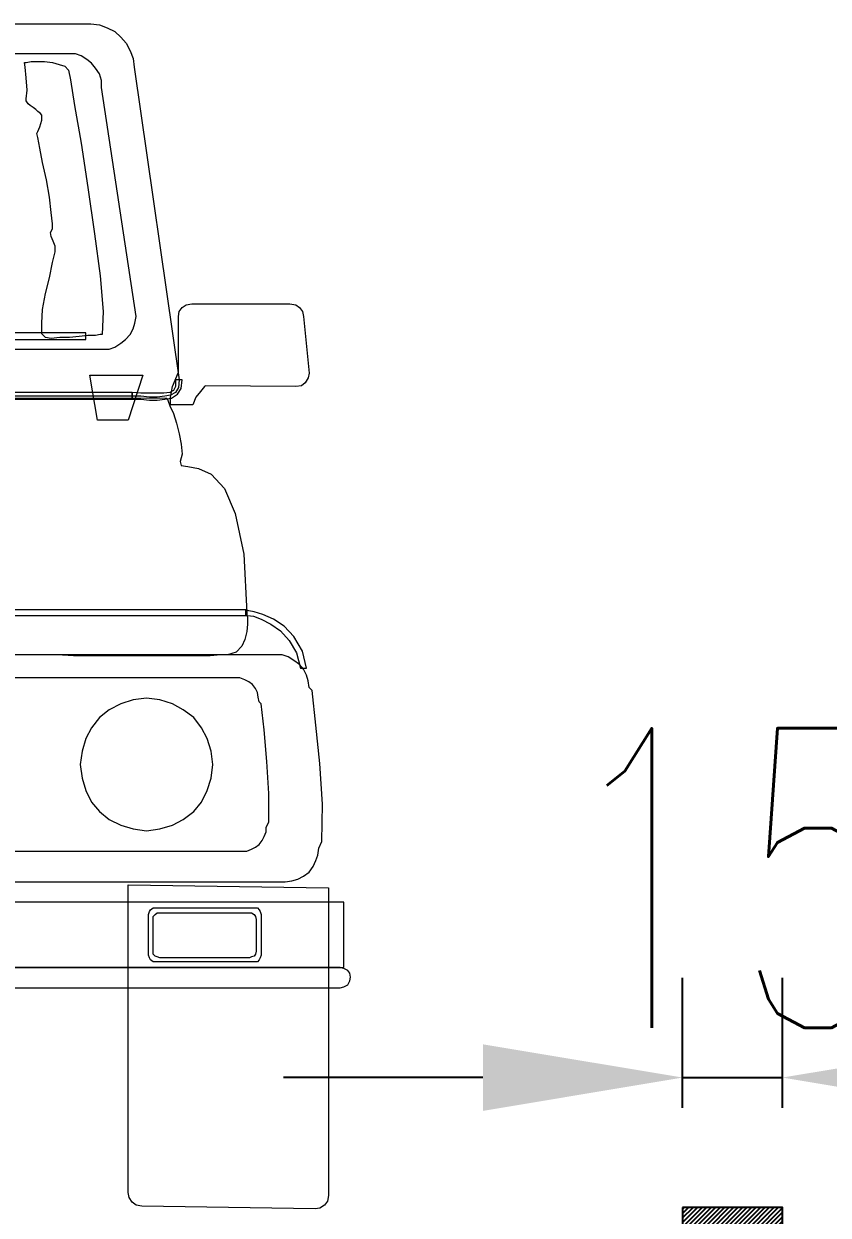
# Model space of a CAD drawing. Extents: x -941089 to 947074, y -2579987 to 8.
# Drawn here: x 2124.83 to 2132.88, y -101.56 to -89.62 of the extents above; entities that cross this region are included whole.
import ezdxf

# ---------------------------------------------------------------- set-up
doc = ezdxf.new("R2010")
doc.units = 0
doc.header["$LTSCALE"] = 5
doc.header["$PDMODE"] = 32
doc.header["$PDSIZE"] = 0.3
doc.layers.get('Defpoints').update_dxf_attribs({"linetype": 'CONTINUOUS'})
doc.layers.add('尺寸标注', color=7, linetype='CONTINUOUS')
doc.layers.add('标注', color=4, linetype='CONTINUOUS', lineweight=15)
doc.layers.add('车人', color=7, linetype='CONTINUOUS', lineweight=9)
doc.styles.get("Standard").update_dxf_attribs({"font": 'simplex1.shx', "width": 0.7, "bigfont": 'hztxt.shx'})
doc.dimstyles.new('比例1：200', dxfattribs={"dimtxt": 3, "dimasz": 2, "dimexe": 1, "dimexo": 1, "dimgap": 0.5, "dimtad": 1, "dimlfac": 20, "dimzin": 13, "dimdsep": 46, "dimtxsty": 'Standard', "dimcen": -0.09, "dimclrd": 256, "dimclre": 256, "dimclrt": 4, "dimaunit": 1, "dimadec": 0, "dimazin": 0, "dimtfac": 0.0005, "dimtix": 1, "dimtmove": 2, "dimatfit": 3, "dimfxl": 0, "dimtolj": 1, "dimtzin": 13, "dimarcsym": 0})

# ---------------------------------------------------------------- blocks, each defined once
blk = doc.blocks.new('carbb')
at = {"layer": '车人', "color": 143}
for p, q in [((-0.0194, 2.0077), (0.6214, 2.0077)), ((0.6214, 2.0077), (0.6359, 2.0059)), ((0.6359, 2.0059), (0.6486, 2.0012)), ((0.6486, 2.0012), (0.6616, 1.9947)), ((0.6616, 1.9947), (0.6714, 1.9852)), ((0.6714, 1.9852), (0.6808, 1.9755)), ((0.6808, 1.9755), (0.6873, 1.9625)), ((0.5845, 1.9577), (-0.0194, 1.9577)), ((0.5957, 1.9577), (0.5845, 1.9577)), ((0.6055, 1.9545), (0.5957, 1.9577)), ((0.6149, 1.9483), (0.6055, 1.9545)), ((0.6873, 1.9625), (0.6921, 1.9498)), ((0.5106, 1.9433), (0.5138, 1.9433)), ((0.5121, 1.9353), (0.5106, 1.9433)), ((0.5138, 1.9175), (0.5121, 1.9353)), ((0.5138, 1.9433), (0.5218, 1.945)), ((0.5218, 1.945), (0.5316, 1.945)), ((0.5316, 1.945), (0.5443, 1.945)), ((0.5443, 1.945), (0.5573, 1.9433)), ((0.5573, 1.9433), (0.5685, 1.94)), ((0.5685, 1.94), (0.578, 1.9368)), ((0.578, 1.9368), (0.5845, 1.9305)), ((0.5845, 1.9305), (0.5845, 1.9305)), ((0.5845, 1.9305), (0.5877, 1.9143)), ((0.6229, 1.9418), (0.6149, 1.9483)), ((0.6294, 1.9338), (0.6229, 1.9418)), ((0.6359, 1.924), (0.6294, 1.9338)), ((0.6921, 1.9498), (0.6938, 1.9353)), ((0.6938, 1.9353), (0.7692, 1.413)), ((0.5153, 1.8968), (0.5138, 1.9175)), ((0.5877, 1.9143), (0.5942, 1.8711)), ((0.6392, 1.9128), (0.6359, 1.924)), ((0.6392, 1.9016), (0.6392, 1.9128)), ((0.5138, 1.8824), (0.5153, 1.8968)), ((0.6971, 1.5191), (0.6392, 1.9016)), ((0.5138, 1.8791), (0.5138, 1.8824)), ((0.5171, 1.8741), (0.5138, 1.8791)), ((0.5203, 1.8711), (0.5171, 1.8741)), ((0.5251, 1.8679), (0.5203, 1.8711)), ((0.5942, 1.8711), (0.6055, 1.8085)), ((0.5298, 1.8646), (0.5251, 1.8679)), ((0.5331, 1.8614), (0.5298, 1.8646)), ((0.5378, 1.8581), (0.5331, 1.8614)), ((0.5396, 1.8549), (0.5378, 1.8581)), ((0.5396, 1.8469), (0.5396, 1.8549)), ((0.5331, 1.8277), (0.5363, 1.8357)), ((0.5363, 1.8357), (0.5396, 1.8469)), ((0.5316, 1.8244), (0.5331, 1.8277)), ((0.5331, 1.8179), (0.5316, 1.8244)), ((0.5363, 1.8002), (0.5331, 1.8179)), ((0.541, 1.7762), (0.5363, 1.8002)), ((0.6055, 1.8085), (0.6167, 1.7343)), ((0.5475, 1.7473), (0.541, 1.7762)), ((0.5523, 1.7183), (0.5475, 1.7473)), ((0.6167, 1.7343), (0.6279, 1.6571)), ((0.5555, 1.6926), (0.5523, 1.7183)), ((0.5573, 1.6734), (0.5555, 1.6926)), ((0.5573, 1.6654), (0.5573, 1.6734)), ((0.554, 1.6589), (0.5573, 1.6654)), ((0.5555, 1.6524), (0.554, 1.6589)), ((0.5588, 1.6444), (0.5555, 1.6524)), ((0.6279, 1.6571), (0.6374, 1.5865)), ((0.562, 1.6364), (0.5588, 1.6444)), ((0.562, 1.6267), (0.562, 1.6364)), ((0.5573, 1.6089), (0.562, 1.6267)), ((0.5523, 1.5832), (0.5573, 1.6089)), ((0.5458, 1.5575), (0.5523, 1.5832)), ((0.6374, 1.5865), (0.6424, 1.5271)), ((0.541, 1.5303), (0.5458, 1.5575)), ((0.7692, 1.5271), (0.7742, 1.5336)), ((0.7742, 1.5336), (0.7805, 1.5383)), ((0.7805, 1.5383), (0.7902, 1.5401)), ((0.7902, 1.5401), (0.954, 1.5401)), ((0.954, 1.5401), (0.9637, 1.5383)), ((0.9637, 1.5383), (0.9702, 1.5336)), ((0.9702, 1.5336), (0.9749, 1.5271)), ((0.5396, 1.5079), (0.541, 1.5303)), ((0.6424, 1.5271), (0.6406, 1.4886)), ((0.6953, 1.5079), (0.6971, 1.5191)), ((0.7677, 1.5191), (0.7692, 1.5271)), ((0.7677, 1.426), (0.7677, 1.5191)), ((0.9749, 1.5271), (0.9767, 1.5191)), ((0.9767, 1.5191), (0.9862, 1.4242)), ((0.5396, 1.4901), (0.5396, 1.5079)), ((0.6873, 1.4886), (0.6921, 1.4981)), ((0.6921, 1.4981), (0.6953, 1.5079)), ((0.6134, 1.4916), (-0.0085, 1.4916)), ((-0.0085, 1.4804), (0.6134, 1.4804)), ((0.5458, 1.4836), (0.5396, 1.4901)), ((0.5555, 1.4821), (0.5458, 1.4836)), ((0.57, 1.4836), (0.5555, 1.4821)), ((0.586, 1.4836), (0.57, 1.4836)), ((0.6022, 1.4854), (0.586, 1.4836)), ((0.6167, 1.4869), (0.6022, 1.4854)), ((0.6134, 1.4916), (0.6134, 1.4916)), ((0.6134, 1.4804), (0.6134, 1.4916)), ((0.6134, 1.4916), (0.6134, 1.4916)), ((0.6134, 1.4804), (0.6134, 1.4804)), ((0.6294, 1.4869), (0.6167, 1.4869)), ((0.6374, 1.4886), (0.6294, 1.4869)), ((0.6406, 1.4886), (0.6374, 1.4886)), ((0.6616, 1.4677), (0.6714, 1.4742)), ((0.6714, 1.4742), (0.6794, 1.4804)), ((0.6794, 1.4804), (0.6873, 1.4886)), ((-0.0102, 1.4644), (0.6406, 1.4644)), ((0.6406, 1.4644), (0.6519, 1.4644)), ((0.6519, 1.4644), (0.6616, 1.4677)), ((0.62, 1.421), (0.62, 1.421)), ((0.6327, 1.3456), (0.62, 1.421)), ((0.62, 1.421), (0.7083, 1.421)), ((0.7083, 1.421), (0.6841, 1.3456)), ((0.758, 1.4017), (0.7677, 1.426)), ((0.7627, 1.413), (0.7627, 1.4017)), ((0.7742, 1.413), (0.7627, 1.413)), ((0.7677, 1.426), (0.7677, 1.426)), ((0.7692, 1.413), (0.7677, 1.4003)), ((0.7725, 1.3985), (0.7742, 1.413)), ((0.9847, 1.4162), (0.9797, 1.4082)), ((0.9862, 1.4242), (0.9847, 1.4162)), ((0.7598, 1.3952), (0.7533, 1.392)), ((0.7547, 1.384), (0.758, 1.4017)), ((0.7627, 1.4017), (0.7598, 1.3952)), ((0.7677, 1.4003), (0.7627, 1.392)), ((0.766, 1.389), (0.7725, 1.3985)), ((0.8047, 1.3938), (0.7967, 1.384)), ((0.8112, 1.4017), (0.8047, 1.3938)), ((0.8127, 1.4032), (0.8112, 1.4017)), ((0.9637, 1.4017), (0.8127, 1.4032)), ((0.9735, 1.4032), (0.9637, 1.4017)), ((0.9797, 1.4082), (0.9735, 1.4032)), ((-0.7779, 1.384), (0.7485, 1.3825)), ((0.6906, 1.392), (-0.0102, 1.392)), ((0.6906, 1.3858), (-0.0102, 1.3858)), ((-0.0102, 1.3808), (0.6906, 1.3808)), ((0.6906, 1.392), (0.6906, 1.3808)), ((0.6906, 1.392), (0.6906, 1.392)), ((0.7051, 1.3905), (0.6906, 1.392)), ((0.6906, 1.3808), (0.6906, 1.392)), ((0.7051, 1.3858), (0.6906, 1.3858)), ((0.6906, 1.3808), (0.6906, 1.3808)), ((0.6906, 1.3808), (0.7051, 1.3808)), ((0.6906, 1.3808), (0.6906, 1.3808)), ((0.7196, 1.3905), (0.7051, 1.3905)), ((0.7196, 1.384), (0.7051, 1.3858)), ((0.7051, 1.3808), (0.7196, 1.3793)), ((0.7323, 1.3905), (0.7196, 1.3905)), ((0.7323, 1.384), (0.7196, 1.384)), ((0.7196, 1.3793), (0.7323, 1.3793)), ((0.7435, 1.3905), (0.7323, 1.3905)), ((0.7453, 1.3858), (0.7323, 1.384)), ((0.7323, 1.3793), (0.7453, 1.3808)), ((0.7533, 1.392), (0.7435, 1.3905)), ((0.7547, 1.3873), (0.7453, 1.3858)), ((0.7453, 1.3808), (0.7565, 1.3825)), ((0.7485, 1.3825), (0.75, 1.3793)), ((0.7485, 1.3825), (0.7485, 1.3825)), ((0.75, 1.3793), (0.7533, 1.3695)), ((0.7627, 1.392), (0.7547, 1.3873)), ((0.7547, 1.3746), (0.7547, 1.384)), ((0.7547, 1.3713), (0.7547, 1.3746)), ((0.7565, 1.3825), (0.766, 1.389)), ((0.7967, 1.384), (0.7917, 1.3713)), ((0.7533, 1.3695), (0.7598, 1.3568)), ((0.7917, 1.3713), (0.7547, 1.3713)), ((0.7598, 1.3568), (0.7645, 1.3406)), ((0.6841, 1.3456), (0.6327, 1.3456)), ((0.7645, 1.3406), (0.7692, 1.3231)), ((0.7692, 1.3231), (0.7725, 1.3054)), ((0.7725, 1.3054), (0.7742, 1.2891)), ((0.7742, 1.2891), (0.771, 1.2764)), ((0.771, 1.2764), (0.7725, 1.2699)), ((0.7725, 1.2699), (0.7837, 1.2684)), ((0.7837, 1.2684), (0.8014, 1.2652)), ((0.8014, 1.2652), (0.8224, 1.2554)), ((0.8224, 1.2554), (0.8449, 1.2315)), ((0.8449, 1.2315), (0.8626, 1.1895)), ((0.8626, 1.1895), (0.8768, 1.1221)), ((0.8768, 1.1221), (0.8818, 1.024)), ((0.8801, 1.029), (0.0028, 1.029)), ((0.0028, 1.0196), (0.8801, 1.0196)), ((0.8801, 1.029), (0.8801, 1.0196)), ((0.8801, 1.029), (0.8801, 1.029)), ((0.8851, 1.0272), (0.8801, 1.029)), ((0.8801, 1.0196), (0.8801, 1.029)), ((0.8801, 1.0196), (0.8801, 1.0196)), ((0.8801, 1.0196), (0.8833, 1.0196)), ((0.8801, 1.0196), (0.8801, 1.0196)), ((0.8818, 1.024), (0.8818, 1.021)), ((0.8818, 1.021), (0.8833, 1.0163)), ((0.8833, 1.0196), (0.8931, 1.0181)), ((0.8833, 1.0163), (0.8833, 1.0051)), ((0.8945, 1.0258), (0.8851, 1.0272)), ((0.8931, 1.0181), (0.9058, 1.0131)), ((0.909, 1.021), (0.8945, 1.0258)), ((0.9268, 1.0131), (0.909, 1.021)), ((0.8833, 1.0051), (0.8818, 0.9924)), ((0.9058, 1.0131), (0.922, 1.0051)), ((0.922, 1.0051), (0.938, 0.9938)), ((0.9445, 1.0018), (0.9268, 1.0131)), ((0.9605, 0.9841), (0.9445, 1.0018)), ((0.8786, 0.9794), (0.8739, 0.9681)), ((0.8818, 0.9924), (0.8786, 0.9794)), ((0.938, 0.9938), (0.9525, 0.9779)), ((0.9525, 0.9779), (0.9652, 0.9569)), ((0.9749, 0.9601), (0.9605, 0.9841)), ((0.8641, 0.9584), (0.8496, 0.9536)), ((0.8739, 0.9681), (0.8641, 0.9584)), ((0.9652, 0.9569), (0.9717, 0.9312)), ((0.9815, 0.9312), (0.9749, 0.9601)), ((0.93, 0.9536), (-0.007, 0.9536)), ((0.5203, 0.9536), (0.5059, 0.9536)), ((0.541, 0.9536), (0.5203, 0.9536)), ((0.5653, 0.9536), (0.541, 0.9536)), ((0.5925, 0.9522), (0.5653, 0.9536)), ((0.6229, 0.9522), (0.5925, 0.9522)), ((0.6536, 0.9522), (0.6229, 0.9522)), ((0.6856, 0.9522), (0.6536, 0.9522)), ((0.7163, 0.9522), (0.6856, 0.9522)), ((0.7468, 0.9522), (0.7163, 0.9522)), ((0.7742, 0.9522), (0.7468, 0.9522)), ((0.8, 0.9522), (0.7742, 0.9522)), ((0.8207, 0.9522), (0.8, 0.9522)), ((0.8384, 0.9536), (0.8207, 0.9522)), ((0.8496, 0.9536), (0.8384, 0.9536)), ((0.9413, 0.9536), (0.93, 0.9536)), ((0.951, 0.9504), (0.9413, 0.9536)), ((0.9605, 0.9442), (0.951, 0.9504)), ((0.9702, 0.9377), (0.9605, 0.9442)), ((0.9767, 0.9297), (0.9702, 0.9377)), ((0.9717, 0.9312), (0.9815, 0.9312)), ((0.9815, 0.9199), (0.9767, 0.9297)), ((0.9847, 0.9102), (0.9815, 0.9199)), ((0.8626, 0.9152), (-0.007, 0.9152)), ((0.8706, 0.9152), (0.8626, 0.9152)), ((0.8786, 0.912), (0.8706, 0.9152)), ((0.8851, 0.9087), (0.8786, 0.912)), ((0.8913, 0.904), (0.8851, 0.9087)), ((0.8963, 0.8975), (0.8913, 0.904)), ((0.8996, 0.891), (0.8963, 0.8975)), ((0.9862, 0.899), (0.9847, 0.9102)), ((0.9909, 0.8942), (0.9862, 0.899)), ((0.6921, 0.8783), (0.6714, 0.8718)), ((0.7145, 0.8815), (0.6921, 0.8783)), ((0.737, 0.8783), (0.7145, 0.8815)), ((0.758, 0.8718), (0.737, 0.8783)), ((0.9011, 0.883), (0.8996, 0.891)), ((0.9025, 0.875), (0.9011, 0.883)), ((0.9974, 0.8363), (0.9909, 0.8942)), ((0.6519, 0.862), (0.6359, 0.8493)), ((0.6714, 0.8718), (0.6519, 0.862)), ((0.7757, 0.862), (0.758, 0.8718)), ((0.7935, 0.8493), (0.7757, 0.862)), ((0.9058, 0.8718), (0.9025, 0.875)), ((0.9108, 0.8283), (0.9058, 0.8718)), ((0.6359, 0.8493), (0.6229, 0.8316)), ((0.8062, 0.8316), (0.7935, 0.8493)), ((1.0039, 0.7722), (0.9974, 0.8363)), ((0.6229, 0.8316), (0.6134, 0.8138)), ((0.8159, 0.8138), (0.8062, 0.8316)), ((0.9155, 0.7754), (0.9108, 0.8283)), ((0.6134, 0.8138), (0.6069, 0.7928)), ((0.8224, 0.7928), (0.8159, 0.8138)), ((0.6069, 0.7928), (0.6037, 0.7704)), ((0.8254, 0.7704), (0.8224, 0.7928)), ((0.6037, 0.7704), (0.6069, 0.7479)), ((0.8224, 0.7479), (0.8254, 0.7704)), ((0.9188, 0.7222), (0.9155, 0.7754)), ((1.0086, 0.7045), (1.0039, 0.7722)), ((0.6069, 0.7479), (0.6134, 0.7272)), ((0.8159, 0.7272), (0.8224, 0.7479)), ((0.6134, 0.7272), (0.6229, 0.7077)), ((0.8062, 0.7077), (0.8159, 0.7272)), ((0.9188, 0.674), (0.9188, 0.7222)), ((0.6229, 0.7077), (0.6359, 0.6918)), ((0.7935, 0.6918), (0.8062, 0.7077)), ((1.0072, 0.6418), (1.0086, 0.7045)), ((0.6359, 0.6918), (0.6519, 0.6787)), ((0.6519, 0.6787), (0.6714, 0.6693)), ((0.758, 0.6693), (0.7757, 0.6787)), ((0.7757, 0.6787), (0.7935, 0.6918)), ((0.6714, 0.6693), (0.6921, 0.6628)), ((0.6921, 0.6628), (0.7145, 0.6595)), ((0.7145, 0.6595), (0.737, 0.6628)), ((0.7145, 0.6595), (0.7145, 0.6595)), ((0.737, 0.6628), (0.758, 0.6693)), ((0.9108, 0.6501), (0.9141, 0.6581)), ((0.9141, 0.666), (0.9188, 0.674)), ((0.9141, 0.6581), (0.9141, 0.666)), ((0.8963, 0.6323), (0.9025, 0.6371)), ((0.9025, 0.6371), (0.9076, 0.6436)), ((0.9076, 0.6436), (0.9108, 0.6501)), ((1.0024, 0.6306), (1.0072, 0.6418)), ((-0.007, 0.6258), (0.8739, 0.6258)), ((0.8739, 0.6258), (0.8818, 0.6258)), ((0.8818, 0.6258), (0.8898, 0.6291)), ((0.8898, 0.6291), (0.8963, 0.6323)), ((0.9974, 0.6099), (1.0007, 0.6193)), ((1.0007, 0.6193), (1.0024, 0.6306)), ((0.9862, 0.5904), (0.9927, 0.6001)), ((0.9927, 0.6001), (0.9974, 0.6099)), ((0.9572, 0.5762), (0.967, 0.5791)), ((0.967, 0.5791), (0.9767, 0.5842)), ((0.9767, 0.5842), (0.9862, 0.5904)), ((0.3885, 0.5744), (0.946, 0.5744)), ((0.6841, 0.5697), (1.0184, 0.5647)), ((0.6841, 0.0554), (0.6841, 0.5697)), ((0.946, 0.5744), (0.9572, 0.5762)), ((1.0184, 0.5647), (1.0184, 0.5647)), ((1.0184, 0.5647), (1.0184, 0.0506)), ((1.0441, 0.5407), (-0.0102, 0.5407)), ((1.0441, 0.4313), (1.0441, 0.5407)), ((0.7178, 0.5197), (0.7196, 0.5247)), ((0.7178, 0.4523), (0.7178, 0.5197)), ((0.7196, 0.5247), (0.721, 0.5277)), ((0.721, 0.5277), (0.7258, 0.531)), ((0.7258, 0.531), (0.729, 0.531)), ((0.7258, 0.5165), (0.729, 0.5197)), ((0.729, 0.531), (0.8945, 0.531)), ((0.729, 0.5197), (0.7323, 0.523)), ((0.7323, 0.523), (0.737, 0.523)), ((0.737, 0.523), (0.8866, 0.523)), ((0.8866, 0.523), (0.8898, 0.523)), ((0.8898, 0.523), (0.8945, 0.5197)), ((0.8945, 0.531), (0.8996, 0.531)), ((0.8945, 0.5197), (0.8963, 0.5165)), ((0.8996, 0.531), (0.9025, 0.5277)), ((0.9025, 0.5277), (0.9043, 0.5247)), ((0.9043, 0.5247), (0.9058, 0.5197)), ((0.9058, 0.5197), (0.9058, 0.4523)), ((0.7258, 0.5117), (0.7258, 0.5165)), ((0.7258, 0.4588), (0.7258, 0.5117)), ((0.8963, 0.5165), (0.8978, 0.5117)), ((0.8978, 0.5117), (0.8978, 0.4588)), ((0.7258, 0.4538), (0.7258, 0.4588)), ((0.8978, 0.4588), (0.8963, 0.4538)), ((0.7196, 0.4476), (0.7178, 0.4523)), ((0.721, 0.4444), (0.7196, 0.4476)), ((0.7258, 0.4411), (0.721, 0.4444)), ((0.729, 0.4506), (0.7258, 0.4538)), ((0.729, 0.4411), (0.7258, 0.4411)), ((0.7323, 0.4491), (0.729, 0.4506)), ((0.729, 0.4411), (0.729, 0.4411)), ((0.8945, 0.4411), (0.729, 0.4411)), ((0.737, 0.4476), (0.7323, 0.4491)), ((0.737, 0.4476), (0.737, 0.4476)), ((0.8866, 0.4476), (0.737, 0.4476)), ((0.8898, 0.4491), (0.8866, 0.4476)), ((0.8945, 0.4506), (0.8898, 0.4491)), ((0.8963, 0.4538), (0.8945, 0.4506)), ((0.8996, 0.4411), (0.8945, 0.4411)), ((0.9025, 0.4444), (0.8996, 0.4411)), ((0.9043, 0.4476), (0.9025, 0.4444)), ((0.9058, 0.4523), (0.9043, 0.4476)), ((-0.0117, 0.4313), (1.0441, 0.4313)), ((1.0376, 0.4313), (-0.0052, 0.4313)), ((1.0441, 0.4299), (1.0376, 0.4313)), ((1.0506, 0.4266), (1.0441, 0.4299)), ((1.0539, 0.4219), (1.0506, 0.4266)), ((1.0553, 0.4154), (1.0539, 0.4219)), ((1.0376, 0.3976), (1.0441, 0.3991)), ((1.0441, 0.3991), (1.0506, 0.4024)), ((1.0506, 0.4024), (1.0539, 0.4089)), ((1.0539, 0.4089), (1.0553, 0.4154)), ((1.0553, 0.4154), (1.0553, 0.4154)), ((-0.0085, 0.3976), (1.0376, 0.3976)), ((0.6856, 0.0474), (0.6841, 0.0554)), ((0.6906, 0.0394), (0.6856, 0.0474)), ((1.0166, 0.0409), (1.0119, 0.0344)), ((1.0184, 0.0506), (1.0166, 0.0409)), ((0.6971, 0.0344), (0.6906, 0.0394)), ((0.7066, 0.0329), (0.6971, 0.0344)), ((0.9959, 0.0282), (0.7066, 0.0329)), ((1.0039, 0.0296), (0.9959, 0.0282)), ((1.0119, 0.0344), (1.0039, 0.0296))]:
    blk.add_line(p, q, dxfattribs=at)
blk = doc.blocks.new('*D84')
at = {"layer": 'Defpoints', "color": 0}
for p in [(2132.426, -100.179), (2131.426, -101.481), (2132.426, -101.481)]:
    blk.add_point(p, dxfattribs=at)
at = {"layer": '标注', "lineweight": -2}
for p, q in [((2131.426, -100.481), (2131.426, -99.179)), ((2132.426, -100.481), (2132.426, -99.179)), ((2129.426, -100.179), (2127.426, -100.179)), ((2131.426, -100.179), (2132.426, -100.179)), ((2134.426, -100.179), (2136.426, -100.179))]:
    blk.add_line(p, q, dxfattribs=at)
at = {"layer": '标注'}
for points in [[(2129.426, -99.846), (2129.426, -100.513), (2131.426, -100.179)], [(2134.426, -99.846), (2134.426, -100.513), (2132.426, -100.179)]]:
    blk.add_solid(points, dxfattribs=at)
at = {"layer": '标注', "color": 4, "insert": (2131.926, -98.179), "char_height": 3, "attachment_point": 5}
blk.add_mtext('\\A1;15', dxfattribs=at)

msp = doc.modelspace()

# ---------------------------------------------------------------- hatches: boundary and pattern name
at = {"layer": '尺寸标注'}
h = msp.add_hatch(dxfattribs=at)
h.set_pattern_fill('ANSI31', color=256, scale=0.01, style=0)
h.set_pattern_definition([(45, (18.75, 0), (-0.0224506403, 0.0224506403), [])])
h.paths.add_polyline_path([(2131.42561, -101.48058), (2131.42561, -101.67025), (2132.42561, -101.67025), (2132.42561, -101.48058)])

# ---------------------------------------------------------------- linework, layer by layer
msp.add_lwpolyline([(2131.42561, -101.48058), (2131.42561, -101.67025), (2132.42561, -101.67025), (2132.42561, -101.48058), (2131.42561, -101.48058)], dxfattribs=at)

# ---------------------------------------------------------------- block references
at = {"layer": '车人', "xscale": 6.000000000000455, "yscale": 6.000000000000227, "zscale": 6.000000000000001}
msp.add_blockref('carbb', (2121.76788, -101.66464), dxfattribs=at)

# ---------------------------------------------------------------- dimensions: what is measured, and where the dimension line sits
at = {"layer": '标注'}
dim = msp.add_linear_dim(base=(2132.42561, -100.17934), p1=(2131.42561, -101.48058), p2=(2132.42561, -101.48058), text='15', dimstyle='比例1：200', dxfattribs=at)
dim.commit()
dim.dimension.update_dxf_attribs({"geometry": '*D84', "text_midpoint": (2131.92561, -98.17934)})

doc.saveas('drawing.dxf')
